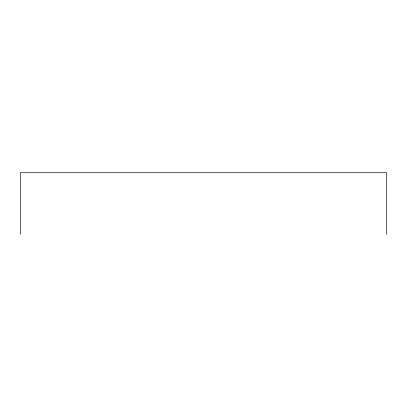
<?xml version="1.0" encoding="UTF-8"?>
<svg xmlns="http://www.w3.org/2000/svg" width="407" height="407" viewBox="0 0 407 407"><rect width="100%" height="100%" fill="white"/><g stroke="black" fill="none" stroke-linecap="round" stroke-linejoin="round"><path stroke-width="0.61" d="M386.65 234.295L386.65 172.705L20.35 172.705L20.35 234.295"/></g></svg>
